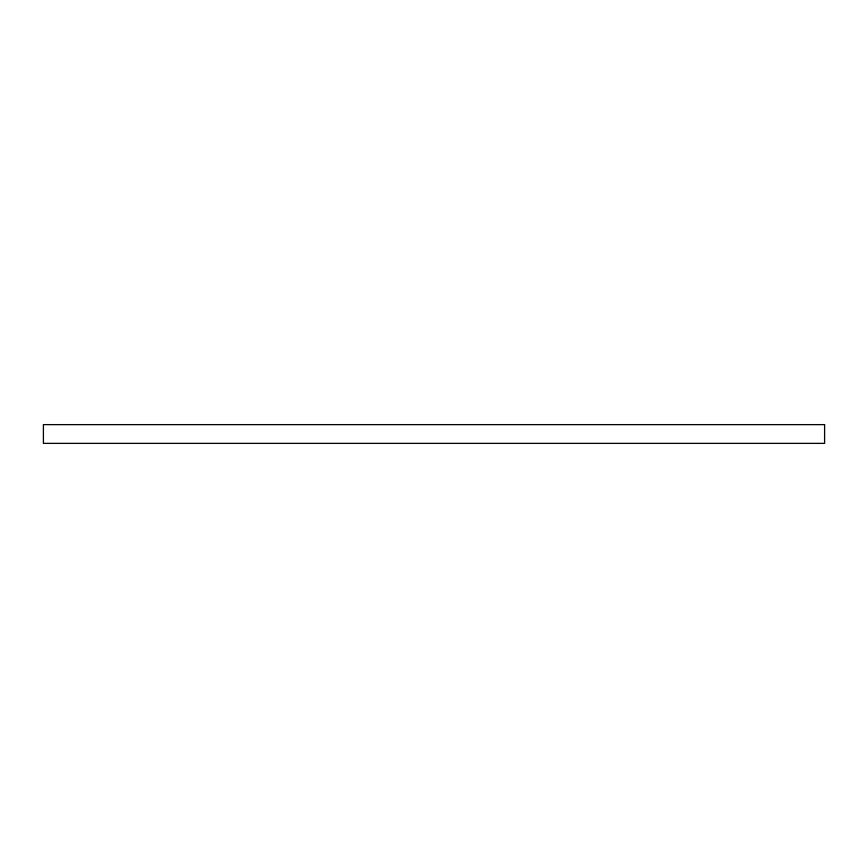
<?xml version="1.0" encoding="UTF-8"?>
<svg xmlns="http://www.w3.org/2000/svg" width="868" height="868" viewBox="0 0 868 868"><rect width="100%" height="100%" fill="white"/><g stroke="black" fill="none" stroke-linecap="round" stroke-linejoin="round"><path stroke-width="1.3" d="M824.6 424.626L43.4 424.626L43.4 443.374L824.6 443.374L824.6 424.626"/></g></svg>
